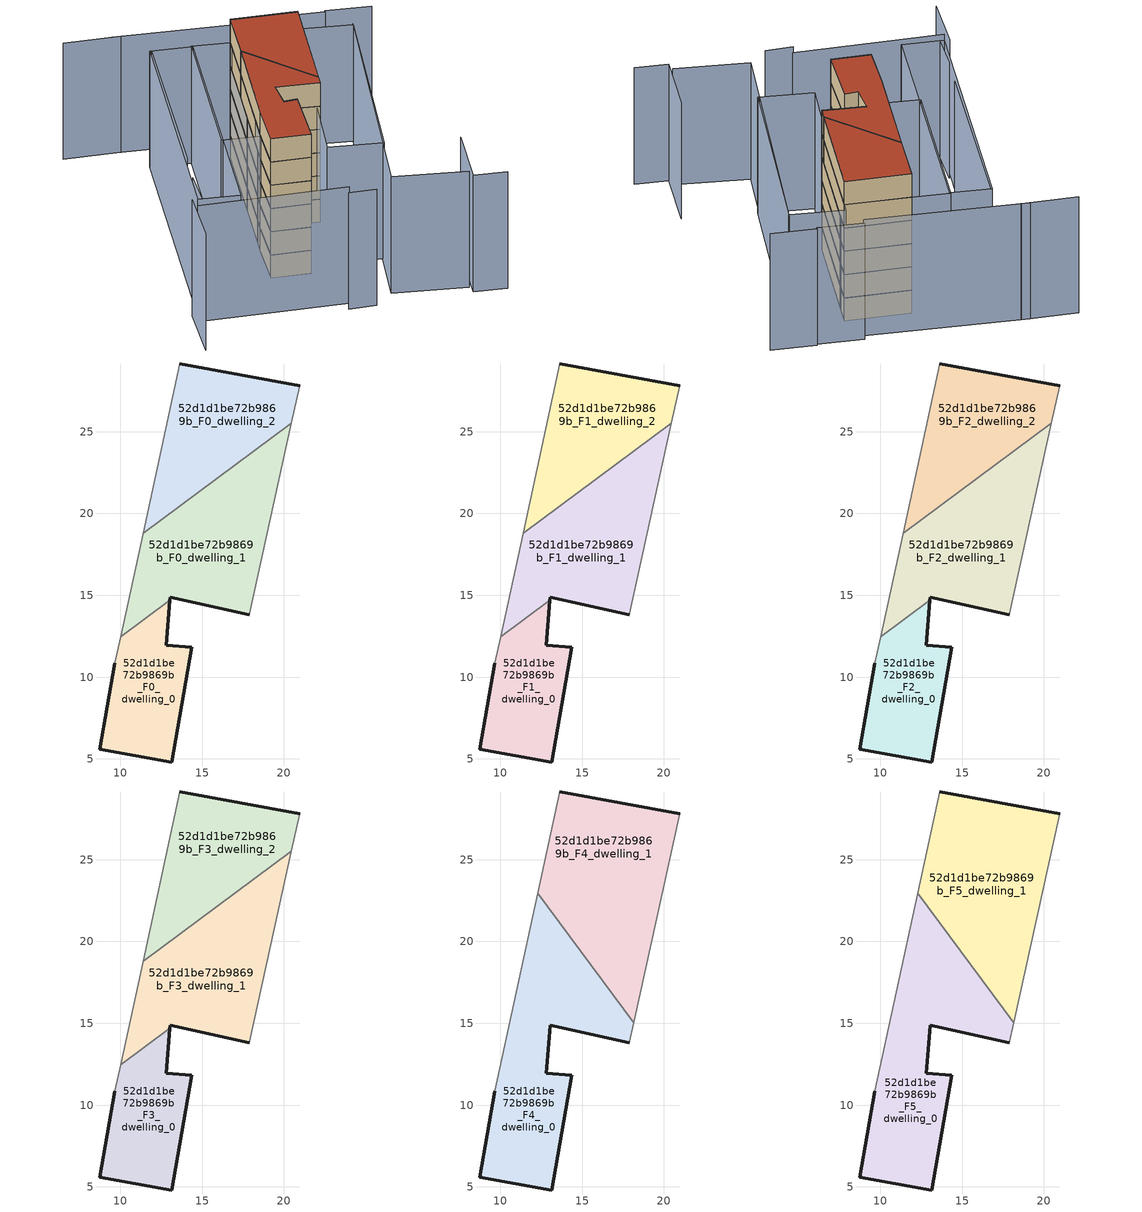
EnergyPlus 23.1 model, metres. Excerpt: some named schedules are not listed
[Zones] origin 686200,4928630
52d1d1be72b9869b_F0_dwelling_0
 floor ground (EU_floor_Construction): 13.14,4.81 14.36,11.81 12.82,11.93 13.02,14.69 10.02,12.47 9.67,10.84 8.75,5.58 z0
 wall outside (EU_wall_Construction): 13.02,14.69 12.82,11.93 14.36,11.81 13.14,4.81 8.75,5.58 9.67,10.84 z0:3
 wall adiabatic (EU_wall_Construction): 9.67,10.84 10.02,12.47 z0:3
 wall to 52d1d1be72b9869b_F0_dwelling_1 (EU_wall_Construction): 10.02,12.47 13.02,14.69 z0:3
52d1d1be72b9869b_F0_dwelling_1
 floor ground (EU_floor_Construction): 17.88,13.8 20.45,25.5 11.39,18.8 10.02,12.47 13.02,14.69 13.04,14.89 z0
 wall outside (EU_wall_Construction): 17.88,13.8 13.04,14.89 13.02,14.69 z0:3
 wall adiabatic (EU_wall_Construction): 10.02,12.47 11.39,18.8 / 20.45,25.5 17.88,13.8 z0:3
 wall to 52d1d1be72b9869b_F0_dwelling_2 (EU_wall_Construction): 11.39,18.8 20.45,25.5 z0:3
52d1d1be72b9869b_F0_dwelling_2
 floor ground (EU_floor_Construction): 20.45,25.5 20.96,27.81 13.63,29.13 11.39,18.8 z0
 wall outside (EU_wall_Construction): 13.63,29.13 20.96,27.81 z0:3
 wall adiabatic (EU_wall_Construction): 20.96,27.81 20.45,25.5 / 11.39,18.8 13.63,29.13 z0:3
52d1d1be72b9869b_F1_dwelling_0
 floor to 52d1d1be72b9869b_F0_dwelling_0 (EU_floor_Construction): 13.14,4.81 14.36,11.81 12.82,11.93 13.02,14.69 10.02,12.47 9.67,10.84 8.75,5.58 z3
 wall outside (EU_wall_Construction): 13.02,14.69 12.82,11.93 14.36,11.81 13.14,4.81 8.75,5.58 9.67,10.84 z3:6
 wall adiabatic (EU_wall_Construction): 9.67,10.84 10.02,12.47 z3:6
 wall to 52d1d1be72b9869b_F1_dwelling_1 (EU_wall_Construction): 10.02,12.47 13.02,14.69 z3:6
52d1d1be72b9869b_F1_dwelling_1
 floor to 52d1d1be72b9869b_F0_dwelling_1 (EU_floor_Construction): 17.88,13.8 20.45,25.5 11.39,18.8 10.02,12.47 13.02,14.69 13.04,14.89 z3
 wall outside (EU_wall_Construction): 17.88,13.8 13.04,14.89 13.02,14.69 z3:6
 wall adiabatic (EU_wall_Construction): 10.02,12.47 11.39,18.8 / 20.45,25.5 17.88,13.8 z3:6
 wall to 52d1d1be72b9869b_F1_dwelling_2 (EU_wall_Construction): 11.39,18.8 20.45,25.5 z3:6
52d1d1be72b9869b_F1_dwelling_2
 floor to 52d1d1be72b9869b_F0_dwelling_2 (EU_floor_Construction): 20.45,25.5 20.96,27.81 13.63,29.13 11.39,18.8 z3
 wall outside (EU_wall_Construction): 13.63,29.13 20.96,27.81 z3:6
 wall adiabatic (EU_wall_Construction): 20.96,27.81 20.45,25.5 / 11.39,18.8 13.63,29.13 z3:6
52d1d1be72b9869b_F2_dwelling_0
 floor to 52d1d1be72b9869b_F1_dwelling_0 (EU_floor_Construction): 13.14,4.81 14.36,11.81 12.82,11.93 13.02,14.69 10.02,12.47 9.67,10.84 8.75,5.58 z6
 wall outside (EU_wall_Construction): 13.02,14.69 12.82,11.93 14.36,11.81 13.14,4.81 8.75,5.58 9.67,10.84 z6:9
 wall adiabatic (EU_wall_Construction): 9.67,10.84 10.02,12.47 z6:9
 wall to 52d1d1be72b9869b_F2_dwelling_1 (EU_wall_Construction): 10.02,12.47 13.02,14.69 z6:9
52d1d1be72b9869b_F2_dwelling_1
 floor to 52d1d1be72b9869b_F1_dwelling_1 (EU_floor_Construction): 17.88,13.8 20.45,25.5 11.39,18.8 10.02,12.47 13.02,14.69 13.04,14.89 z6
 wall outside (EU_wall_Construction): 17.88,13.8 13.04,14.89 13.02,14.69 z6:9
 wall adiabatic (EU_wall_Construction): 10.02,12.47 11.39,18.8 / 20.45,25.5 17.88,13.8 z6:9
 wall to 52d1d1be72b9869b_F2_dwelling_2 (EU_wall_Construction): 11.39,18.8 20.45,25.5 z6:9
52d1d1be72b9869b_F2_dwelling_2
 floor to 52d1d1be72b9869b_F1_dwelling_2 (EU_floor_Construction): 20.45,25.5 20.96,27.81 13.63,29.13 11.39,18.8 z6
 wall outside (EU_wall_Construction): 13.63,29.13 20.96,27.81 z6:9
 wall adiabatic (EU_wall_Construction): 20.96,27.81 20.45,25.5 / 11.39,18.8 13.63,29.13 z6:9
52d1d1be72b9869b_F3_dwelling_0
 floor to 52d1d1be72b9869b_F2_dwelling_0 (EU_floor_Construction): 13.14,4.81 14.36,11.81 12.82,11.93 13.02,14.69 10.02,12.47 9.67,10.84 8.75,5.58 z9
 wall outside (EU_wall_Construction): 13.02,14.69 12.82,11.93 14.36,11.81 13.14,4.81 8.75,5.58 9.67,10.84 z9:12
 wall adiabatic (EU_wall_Construction): 9.67,10.84 10.02,12.47 z9:12
 wall to 52d1d1be72b9869b_F3_dwelling_1 (EU_wall_Construction): 10.02,12.47 13.02,14.69 z9:12
52d1d1be72b9869b_F3_dwelling_1
 floor to 52d1d1be72b9869b_F2_dwelling_1 (EU_floor_Construction): 17.88,13.8 20.45,25.5 11.39,18.8 10.02,12.47 13.02,14.69 13.04,14.89 z9
 wall outside (EU_wall_Construction): 17.88,13.8 13.04,14.89 13.02,14.69 z9:12
 wall adiabatic (EU_wall_Construction): 10.02,12.47 11.39,18.8 / 20.45,25.5 17.88,13.8 z9:12
 wall to 52d1d1be72b9869b_F3_dwelling_2 (EU_wall_Construction): 11.39,18.8 20.45,25.5 z9:12
52d1d1be72b9869b_F3_dwelling_2
 floor to 52d1d1be72b9869b_F2_dwelling_2 (EU_floor_Construction): 20.45,25.5 20.96,27.81 13.63,29.13 11.39,18.8 z9
 wall outside (EU_wall_Construction): 13.63,29.13 20.96,27.81 z9:12
 wall adiabatic (EU_wall_Construction): 20.96,27.81 20.45,25.5 / 11.39,18.8 13.63,29.13 z9:12
52d1d1be72b9869b_F4_dwelling_0
 floor to 52d1d1be72b9869b_F3_dwelling_0 (EU_floor_Construction): 13.14,4.81 14.36,11.81 12.82,11.93 13.02,14.69 10.02,12.47 9.67,10.84 8.75,5.58 z12
 floor to 52d1d1be72b9869b_F3_dwelling_1 (EU_floor_Construction): 13.02,14.69 13.04,14.89 11.39,18.8 10.02,12.47 z12; 17.88,13.8 18.15,15.03 13.95,20.7 11.39,18.8 13.04,14.89 z12
 floor to 52d1d1be72b9869b_F3_dwelling_2 (EU_floor_Construction): 13.95,20.7 12.29,22.95 11.39,18.8 z12
 wall outside (EU_wall_Construction): 17.88,13.8 13.04,14.89 12.82,11.93 14.36,11.81 13.14,4.81 8.75,5.58 9.67,10.84 z12:15
 wall adiabatic (EU_wall_Construction): 9.67,10.84 12.29,22.95 / 18.15,15.03 17.88,13.8 z12:15
 wall to 52d1d1be72b9869b_F4_dwelling_1 (EU_wall_Construction): 12.29,22.95 18.15,15.03 z12:15
52d1d1be72b9869b_F4_dwelling_1
 floor to 52d1d1be72b9869b_F3_dwelling_1 (EU_floor_Construction): 18.15,15.03 20.45,25.5 13.95,20.7 z12
 floor to 52d1d1be72b9869b_F3_dwelling_2 (EU_floor_Construction): 20.45,25.5 20.96,27.81 13.63,29.13 12.29,22.95 13.95,20.7 z12
 wall outside (EU_wall_Construction): 13.63,29.13 20.96,27.81 z12:15
 wall adiabatic (EU_wall_Construction): 12.29,22.95 13.63,29.13 / 20.96,27.81 18.15,15.03 z12:15
52d1d1be72b9869b_F5_dwelling_0
 floor to 52d1d1be72b9869b_F4_dwelling_0 (EU_floor_Construction): 13.14,4.81 14.36,11.81 12.82,11.93 13.04,14.89 17.88,13.8 18.15,15.03 12.29,22.95 9.67,10.84 8.75,5.58 z15
 wall outside (EU_wall_Construction): 17.88,13.8 13.04,14.89 12.82,11.93 14.36,11.81 13.14,4.81 8.75,5.58 9.67,10.84 z15:18
 wall adiabatic (EU_wall_Construction): 9.67,10.84 12.29,22.95 / 18.15,15.03 17.88,13.8 z15:18
 wall to 52d1d1be72b9869b_F5_dwelling_1 (EU_wall_Construction): 12.29,22.95 18.15,15.03 z15:18
 roof outside (EU_roof_Construction): 12.29,22.95 18.15,15.03 17.88,13.8 13.04,14.89 12.82,11.93 14.36,11.81 13.14,4.81 8.75,5.58 9.67,10.84 z18
52d1d1be72b9869b_F5_dwelling_1
 floor to 52d1d1be72b9869b_F4_dwelling_1 (EU_floor_Construction): 18.15,15.03 20.96,27.81 13.63,29.13 12.29,22.95 z15
 wall outside (EU_wall_Construction): 13.63,29.13 20.96,27.81 z15:18
 wall adiabatic (EU_wall_Construction): 12.29,22.95 13.63,29.13 / 20.96,27.81 18.15,15.03 z15:18
 roof outside (EU_roof_Construction): 20.96,27.81 18.15,15.03 12.29,22.95 13.63,29.13 z18
shading: -1.84,0.61 14.71,-2.14 / 14.22,-3.22 17.32,-3.68 / 31.7,-5.89 28.02,-5.13 / 28.02,-5.13 29.59,2.43 / -1.95,1.86 -3.13,-4.87 / -0.25,5.95 -0.88,1.62 / 27.9,-4.15 19.69,-2.05 / 19.69,-2.05 27.29,27.59 / 5.08,30.67 0.68,9.69 / 20.11,31.27 2.15,35.01 / 3.14,34.8 -3.13,35.84 / 30.49,30.06 25.45,31.09 / 25.4,30.88 20.25,31.95 / -1.34,1.77 4.93,30.86 / 4.93,30.86 9.52,29.87 / 9.52,29.87 3.24,0.78 / 3.24,0.78 -1.34,1.77 / 21.53,4.54 15.52,6.04 / 15.52,6.04 21.22,28.85 / 21.22,28.85 27.23,27.35 / 27.23,27.35 21.53,4.54 / 13.63,29.13 9.65,10.74 / 9.65,10.74 5.43,11.65 / 5.43,11.65 9.41,30.05 / 9.41,30.05 13.63,29.13 z0:15
[Building]
EU S2 Campaign: North Axis=0; Terrain=City; Solar Distribution=FullExterior
[Site:Location]
Bologna: Latitude=44.5; Longitude=11.25; Time Zone=1; Elevation=37
[SizingPeriod:WeatherFileDays]
AnnualSizingPeriod: Begin Month=1; Begin Day of Month=1; End Month=12; End Day of Month=31; Day of Week for Start Day=Monday; Use Weather File Daylight Saving Period=No; Use Weather File Rain and Snow Indicators=No
[MATERIAL]
EU_InternalMass_Material: Roughness=MediumRough; Thickness=0.1; Conductivity=1; Density=1800; Specific Heat=900; Thermal Absorptance=0.9; Solar Absorptance=0.7; Visible Absorptance=0.7
[MATERIAL:NOMASS] Roughness=MediumRough; Thermal Absorptance=0.9; Solar Absorptance=0.7; Visible Absorptance=0.7
Name | Thermal Resistance
EU_wall_NoMass | 0.905828
EU_roof_NoMass | 0.37593
EU_floor_NoMass | 0.67114
[CONSTRUCTION]
EU_wall_Construction: EU_wall_NoMass
EU_roof_Construction: EU_roof_NoMass
EU_floor_Construction: EU_floor_NoMass
EU_InternalMass_Construction: EU_InternalMass_Material
[ZONE] Type=1; Multiplier=1; Ceiling Height=autocalculate; Floor Area=autocalculate; Part of Total Floor Area=Yes
Name | Volume
52d1d1be72b9869b_F0_dwelling_0; 52d1d1be72b9869b_F1_dwelling_0; 52d1d1be72b9869b_F2_dwelling_0; 52d1d1be72b9869b_F3_dwelling_0 | 105.122
52d1d1be72b9869b_F4_dwelling_0 | 216.371
52d1d1be72b9869b_F5_dwelling_0 | 216.38
52d1d1be72b9869b_F0_dwelling_1; 52d1d1be72b9869b_F1_dwelling_1; 52d1d1be72b9869b_F2_dwelling_1; 52d1d1be72b9869b_F3_dwelling_1 | 183.371
52d1d1be72b9869b_F4_dwelling_1 | 216.368
52d1d1be72b9869b_F5_dwelling_1 | 216.379
52d1d1be72b9869b_F0_dwelling_2 | 144.25
52d1d1be72b9869b_F1_dwelling_2; 52d1d1be72b9869b_F2_dwelling_2; 52d1d1be72b9869b_F3_dwelling_2 | 144.251
[INTERNALMASS] Construction=EU_InternalMass_Construction
Name | Zone or ZoneList | Surface Area
52d1d1be72b9869b_F0_dwelling_0_EU_InternalMass | 52d1d1be72b9869b_F0_dwelling_0 | 35.0407
52d1d1be72b9869b_F0_dwelling_1_EU_InternalMass | 52d1d1be72b9869b_F0_dwelling_1 | 61.1228
52d1d1be72b9869b_F0_dwelling_2_EU_InternalMass | 52d1d1be72b9869b_F0_dwelling_2 | 48.0838
52d1d1be72b9869b_F1_dwelling_0_EU_InternalMass | 52d1d1be72b9869b_F1_dwelling_0 | 35.0407
52d1d1be72b9869b_F1_dwelling_1_EU_InternalMass | 52d1d1be72b9869b_F1_dwelling_1 | 61.1228
52d1d1be72b9869b_F1_dwelling_2_EU_InternalMass | 52d1d1be72b9869b_F1_dwelling_2 | 48.0838
52d1d1be72b9869b_F2_dwelling_0_EU_InternalMass | 52d1d1be72b9869b_F2_dwelling_0 | 35.0407
52d1d1be72b9869b_F2_dwelling_1_EU_InternalMass | 52d1d1be72b9869b_F2_dwelling_1 | 61.1228
52d1d1be72b9869b_F2_dwelling_2_EU_InternalMass | 52d1d1be72b9869b_F2_dwelling_2 | 48.0838
52d1d1be72b9869b_F3_dwelling_0_EU_InternalMass | 52d1d1be72b9869b_F3_dwelling_0 | 35.0407
52d1d1be72b9869b_F3_dwelling_1_EU_InternalMass | 52d1d1be72b9869b_F3_dwelling_1 | 61.1228
52d1d1be72b9869b_F3_dwelling_2_EU_InternalMass | 52d1d1be72b9869b_F3_dwelling_2 | 48.0838
52d1d1be72b9869b_F4_dwelling_0_EU_InternalMass | 52d1d1be72b9869b_F4_dwelling_0 | 72.1269
52d1d1be72b9869b_F4_dwelling_1_EU_InternalMass | 52d1d1be72b9869b_F4_dwelling_1 | 72.1267
52d1d1be72b9869b_F5_dwelling_0_EU_InternalMass | 52d1d1be72b9869b_F5_dwelling_0 | 72.1269
52d1d1be72b9869b_F5_dwelling_1_EU_InternalMass | 52d1d1be72b9869b_F5_dwelling_1 | 72.1267
[OTHEREQUIPMENT] Fuel Type=Electricity; Design Level Calculation Method=Watts/Area; Power per Zone Floor Area=1; Fraction Latent=0; Fraction Radiant=0; Fraction Lost=0; Carbon Dioxide Generation Rate=0; EndUse Subcategory=EU_Step8_InternalGains
Name | Zone or ZoneList or Space or SpaceList | Schedule
EU_Step8_InternalGain_52d1d1be72b9869b_F0_dwelling_0_f000 | 52d1d1be72b9869b_F0_dwelling_0 | EU_Step8_GainSchedule_52d1d1be72b9869b_F0_dwelling_0_f000
EU_Step8_InternalGain_52d1d1be72b9869b_F0_dwelling_1_f000 | 52d1d1be72b9869b_F0_dwelling_1 | EU_Step8_GainSchedule_52d1d1be72b9869b_F0_dwelling_1_f000
EU_Step8_InternalGain_52d1d1be72b9869b_F0_dwelling_2_f000 | 52d1d1be72b9869b_F0_dwelling_2 | EU_Step8_GainSchedule_52d1d1be72b9869b_F0_dwelling_2_f000
EU_Step8_InternalGain_52d1d1be72b9869b_F1_dwelling_0_f000 | 52d1d1be72b9869b_F1_dwelling_0 | EU_Step8_GainSchedule_52d1d1be72b9869b_F1_dwelling_0_f000
EU_Step8_InternalGain_52d1d1be72b9869b_F1_dwelling_1_f000 | 52d1d1be72b9869b_F1_dwelling_1 | EU_Step8_GainSchedule_52d1d1be72b9869b_F1_dwelling_1_f000
EU_Step8_InternalGain_52d1d1be72b9869b_F1_dwelling_2_f000 | 52d1d1be72b9869b_F1_dwelling_2 | EU_Step8_GainSchedule_52d1d1be72b9869b_F1_dwelling_2_f000
EU_Step8_InternalGain_52d1d1be72b9869b_F2_dwelling_0_f000 | 52d1d1be72b9869b_F2_dwelling_0 | EU_Step8_GainSchedule_52d1d1be72b9869b_F2_dwelling_0_f000
EU_Step8_InternalGain_52d1d1be72b9869b_F2_dwelling_1_f000 | 52d1d1be72b9869b_F2_dwelling_1 | EU_Step8_GainSchedule_52d1d1be72b9869b_F2_dwelling_1_f000
EU_Step8_InternalGain_52d1d1be72b9869b_F2_dwelling_2_f000 | 52d1d1be72b9869b_F2_dwelling_2 | EU_Step8_GainSchedule_52d1d1be72b9869b_F2_dwelling_2_f000
EU_Step8_InternalGain_52d1d1be72b9869b_F3_dwelling_0_f000 | 52d1d1be72b9869b_F3_dwelling_0 | EU_Step8_GainSchedule_52d1d1be72b9869b_F3_dwelling_0_f000
EU_Step8_InternalGain_52d1d1be72b9869b_F3_dwelling_1_f000 | 52d1d1be72b9869b_F3_dwelling_1 | EU_Step8_GainSchedule_52d1d1be72b9869b_F3_dwelling_1_f000
EU_Step8_InternalGain_52d1d1be72b9869b_F3_dwelling_2_f000 | 52d1d1be72b9869b_F3_dwelling_2 | EU_Step8_GainSchedule_52d1d1be72b9869b_F3_dwelling_2_f000
EU_Step8_InternalGain_52d1d1be72b9869b_F4_dwelling_0_f000 | 52d1d1be72b9869b_F4_dwelling_0 | EU_Step8_GainSchedule_52d1d1be72b9869b_F4_dwelling_0_f000
EU_Step8_InternalGain_52d1d1be72b9869b_F4_dwelling_1_f000 | 52d1d1be72b9869b_F4_dwelling_1 | EU_Step8_GainSchedule_52d1d1be72b9869b_F4_dwelling_1_f000
EU_Step8_InternalGain_52d1d1be72b9869b_F5_dwelling_0_f000 | 52d1d1be72b9869b_F5_dwelling_0 | EU_Step8_GainSchedule_52d1d1be72b9869b_F5_dwelling_0_f000
EU_Step8_InternalGain_52d1d1be72b9869b_F5_dwelling_1_f000 | 52d1d1be72b9869b_F5_dwelling_1 | EU_Step8_GainSchedule_52d1d1be72b9869b_F5_dwelling_1_f000
[ZONEVENTILATION:DESIGNFLOWRATE] Schedule=EU_AlwaysOn; Design Flow Rate Calculation Method=AirChanges/Hour; Air Changes per Hour=0.73129; Ventilation Type=Natural; Fan Pressure Rise=0; Fan Total Efficiency=1; Constant Term Coefficient=1; Temperature Term Coefficient=0; Velocity Term Coefficient=0; Velocity Squared Term Coefficient=0; Minimum Indoor Temperature=-100; Maximum Indoor Temperature=100; Delta Temperature=-100; Minimum Outdoor Temperature=-100; Maximum Outdoor Temperature=100; Maximum Wind Speed=40
Name | Zone or ZoneList or Space or SpaceList
EU_ConstantAir_52d1d1be72b9869b_F0_dwelling_0 | 52d1d1be72b9869b_F0_dwelling_0
EU_ConstantAir_52d1d1be72b9869b_F0_dwelling_1 | 52d1d1be72b9869b_F0_dwelling_1
EU_ConstantAir_52d1d1be72b9869b_F0_dwelling_2 | 52d1d1be72b9869b_F0_dwelling_2
EU_ConstantAir_52d1d1be72b9869b_F1_dwelling_0 | 52d1d1be72b9869b_F1_dwelling_0
EU_ConstantAir_52d1d1be72b9869b_F1_dwelling_1 | 52d1d1be72b9869b_F1_dwelling_1
EU_ConstantAir_52d1d1be72b9869b_F1_dwelling_2 | 52d1d1be72b9869b_F1_dwelling_2
EU_ConstantAir_52d1d1be72b9869b_F2_dwelling_0 | 52d1d1be72b9869b_F2_dwelling_0
EU_ConstantAir_52d1d1be72b9869b_F2_dwelling_1 | 52d1d1be72b9869b_F2_dwelling_1
EU_ConstantAir_52d1d1be72b9869b_F2_dwelling_2 | 52d1d1be72b9869b_F2_dwelling_2
EU_ConstantAir_52d1d1be72b9869b_F3_dwelling_0 | 52d1d1be72b9869b_F3_dwelling_0
EU_ConstantAir_52d1d1be72b9869b_F3_dwelling_1 | 52d1d1be72b9869b_F3_dwelling_1
EU_ConstantAir_52d1d1be72b9869b_F3_dwelling_2 | 52d1d1be72b9869b_F3_dwelling_2
EU_ConstantAir_52d1d1be72b9869b_F4_dwelling_0 | 52d1d1be72b9869b_F4_dwelling_0
EU_ConstantAir_52d1d1be72b9869b_F4_dwelling_1 | 52d1d1be72b9869b_F4_dwelling_1
EU_ConstantAir_52d1d1be72b9869b_F5_dwelling_0 | 52d1d1be72b9869b_F5_dwelling_0
EU_ConstantAir_52d1d1be72b9869b_F5_dwelling_1 | 52d1d1be72b9869b_F5_dwelling_1
[HVACTEMPLATE:THERMOSTAT] Constant Heating Setpoint=20; Constant Cooling Setpoint=50
EU_HeatOnly_52d1d1be72b9869b_F0_dwelling_0; EU_HeatOnly_52d1d1be72b9869b_F0_dwelling_1; EU_HeatOnly_52d1d1be72b9869b_F0_dwelling_2; EU_HeatOnly_52d1d1be72b9869b_F1_dwelling_0; EU_HeatOnly_52d1d1be72b9869b_F1_dwelling_1; EU_HeatOnly_52d1d1be72b9869b_F1_dwelling_2; EU_HeatOnly_52d1d1be72b9869b_F2_dwelling_0; EU_HeatOnly_52d1d1be72b9869b_F2_dwelling_1; EU_HeatOnly_52d1d1be72b9869b_F2_dwelling_2; EU_HeatOnly_52d1d1be72b9869b_F3_dwelling_0; EU_HeatOnly_52d1d1be72b9869b_F3_dwelling_1; EU_HeatOnly_52d1d1be72b9869b_F3_dwelling_2; EU_HeatOnly_52d1d1be72b9869b_F4_dwelling_0; EU_HeatOnly_52d1d1be72b9869b_F4_dwelling_1; EU_HeatOnly_52d1d1be72b9869b_F5_dwelling_0; EU_HeatOnly_52d1d1be72b9869b_F5_dwelling_1
[HVACTEMPLATE:ZONE:IDEALLOADSAIRSYSTEM] System Availability Schedule=EU_AlwaysOn; Maximum Heating Supply Air Temperature=50; Minimum Cooling Supply Air Temperature=13; Maximum Heating Supply Air Humidity Ratio=0.0156; Minimum Cooling Supply Air Humidity Ratio=0.0077; Heating Limit=NoLimit; Cooling Limit=NoLimit; Heating Availability Schedule=EU_AlwaysOn; Cooling Availability Schedule=EU_CoolingOff; Dehumidification Control Type=ConstantSensibleHeatRatio; Cooling Sensible Heat Ratio=0.7; Dehumidification Setpoint=60; Humidification Control Type=None; Humidification Setpoint=30; Outdoor Air Method=None; Outdoor Air Flow Rate per Person=0.00944; Outdoor Air Flow Rate per Zone Floor Area=0; Outdoor Air Flow Rate per Zone=0; Demand Controlled Ventilation Type=None; Outdoor Air Economizer Type=NoEconomizer; Heat Recovery Type=None; Sensible Heat Recovery Effectiveness=0.7; Latent Heat Recovery Effectiveness=0.65
Name | Template Thermostat
52d1d1be72b9869b_F0_dwelling_0 | EU_HeatOnly_52d1d1be72b9869b_F0_dwelling_0
52d1d1be72b9869b_F0_dwelling_1 | EU_HeatOnly_52d1d1be72b9869b_F0_dwelling_1
